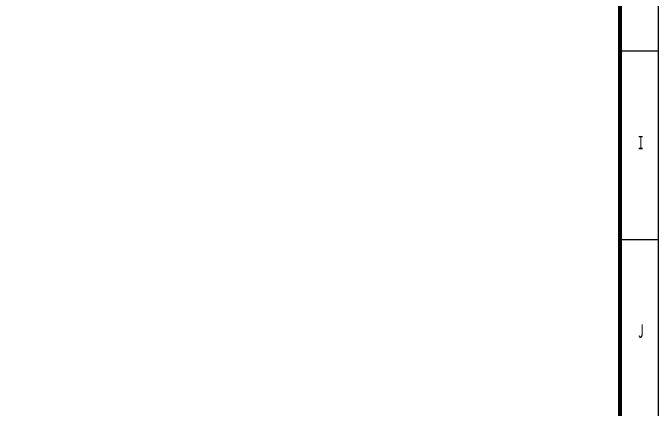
# Model space of a CAD drawing. Header units: millimetres. Extents: x -705761 to 1364679, y -410401 to 446404.
# Drawn here: x -495197 to -478260, y 73826 to 84231 of the extents above; entities that cross this region are included whole.
import ezdxf
from ezdxf.enums import TextEntityAlignment as Align

# ---------------------------------------------------------------- set-up
doc = ezdxf.new("R2010")
doc.units = ezdxf.units.MM
doc.layers.add('TK', color=7, linetype='Continuous')
doc.layers.add('模板-签名-公用', color=3, linetype='Continuous')
doc.layers.add('图框', color=7, linetype='Continuous', lineweight=13)
doc.styles.add('Style-仿宋_GB2312', font='')
doc.styles.add('宋体', font='', dxfattribs={"width": 0.7, "height": 2.5})
doc.styles.get('Style-仿宋_GB2312').set_extended_font_data('仿宋_GB2312')
doc.styles.get('宋体').set_extended_font_data('SimSun')

# ---------------------------------------------------------------- blocks, each defined once
blk = doc.blocks.new('BSIET_通用图框_A1_1')
at = {"layer": '图框', "color": 7, "lineweight": 25}
for p, q in [((0, 198), (-10, 198)), ((0, 148.5), (-10, 148.5))]:
    blk.add_line(p, q, dxfattribs=at)
at = {"layer": '图框', "lineweight": 25}
blk.add_lwpolyline([(-841, 594), (0, 594), (0, 0), (-841, 0)], close=True, dxfattribs=at)
at = {"layer": '图框', "const_width": 1}
blk.add_lwpolyline([(-816, 584), (-10, 584), (-10, 10), (-816, 10)], close=True, dxfattribs=at)
at = {"layer": 'TK', "lineweight": 25, "style": '宋体', "width": 0.7, "flags": 3}
for tag, p in [('LZHQ_N会签10_T6_H6', (-828.24, 94.08)), ('LZHQ_N会签9_T6_H6', (-828.36, 86.08)), ('LZHQ_N会签8_T6_H6', (-828.24, 78.08)), ('LZHQ_N会签7_T6_H6', (-828.36, 70.08)), ('LZHQ_N会签6_T6_H6', (-828.25, 62.08)), ('LZHQ_N会签5_T6_H6', (-828.25, 54.08)), ('LZHQ_N会签4_T6_H6', (-828.25, 46.08)), ('LZHQ_N会签3_T6_H6', (-828.25, 38.08)), ('LZHQ_N会签2_T6_H6', (-828.25, 30.08)), ('LZHQ_N会签1_T6_H6', (-828.25, 22.08))]:
    blk.add_attdef(tag, text='', height=2.5, dxfattribs=at).set_placement(p, align=Align.MIDDLE)
at = {"layer": '图框', "color": 7, "lineweight": 25, "style": 'Style-仿宋_GB2312', "width": 0.628572}
for s, p in [('I', (-4.56, 174.04)), ('J', (-4.56, 124.54))]:
    blk.add_text(s, height=3.5, dxfattribs=at).set_placement(p, align=Align.MIDDLE_CENTER)
at = {"layer": '模板-签名-公用', "lineweight": 25, "style": '宋体', "width": 0.7}
blk.add_attdef('LZTQINS', text='', height=2, dxfattribs=at).set_placement((-10, 10), align=Align.MIDDLE)
at = {"layer": '模板-签名-公用', "lineweight": 25, "style": '宋体', "width": 0.7, "flags": 3}
blk.add_attdef('LZFRAME', (-45.91, 7.06), '', height=3, dxfattribs=at)

msp = doc.modelspace()

# ---------------------------------------------------------------- block references
at = {"layer": '图框', "color": 3, "lineweight": 25, "xscale": 100, "yscale": 100, "zscale": 100}
msp.add_blockref('BSIET_通用图框_A1_1', (-478260.08, 63421.92), dxfattribs=at)

doc.saveas('drawing.dxf')
